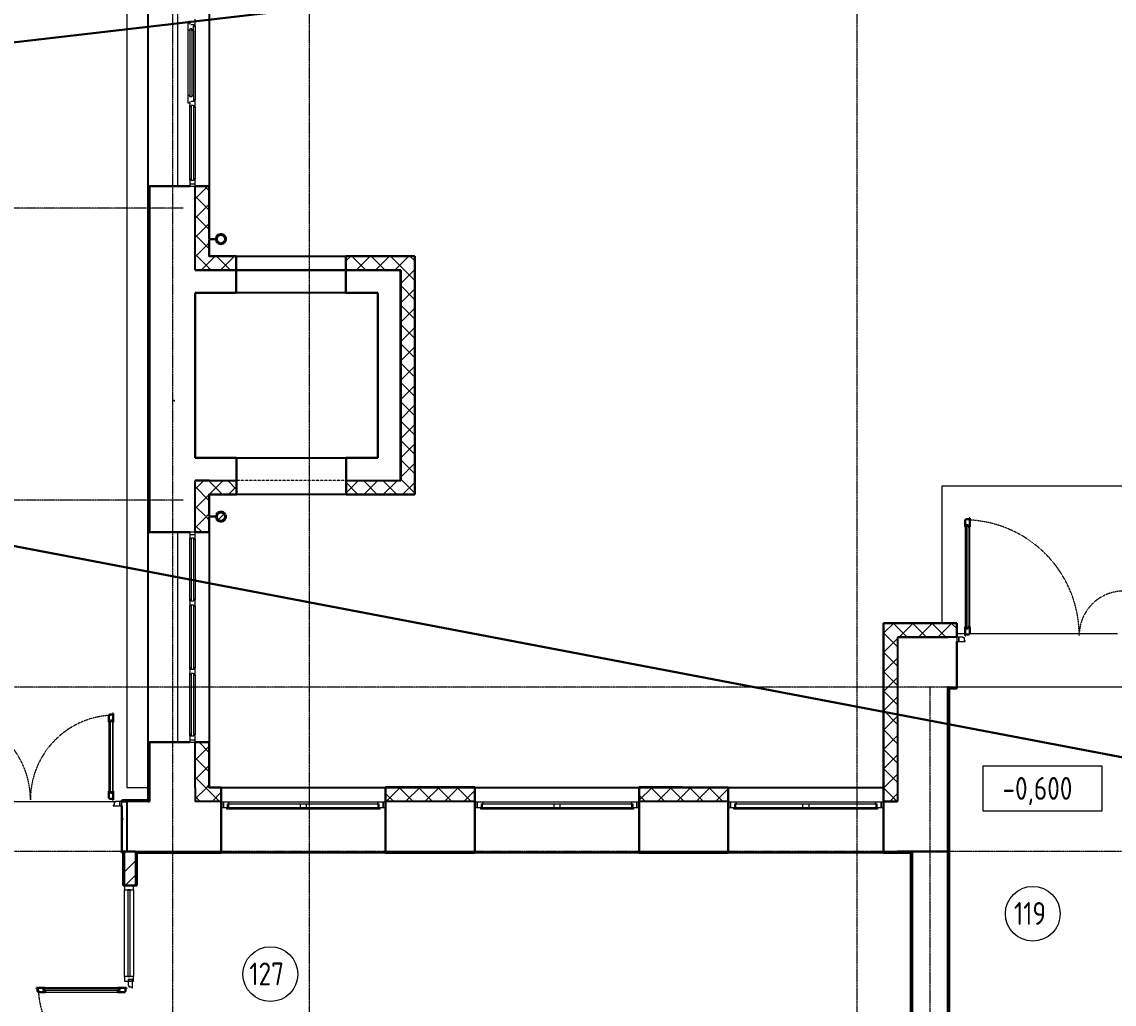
# Model space of a CAD drawing. Header units: millimetres. Extents: x -695119 to 412940, y -249585 to 622758.
# Drawn here: x 13045 to 25012, y -53842 to -43080 of the extents above; entities that cross this region are included whole.
import ezdxf

# ---------------------------------------------------------------- set-up
doc = ezdxf.new("R2010")
doc.units = ezdxf.units.MM
for name, pattern in [('ADSK_Линия сетки', [25, 20, -2.5, 0, -2.5]), ('ADSK_Штриховая_ш2 п1_5', [4.5, 3, -1.5]), ('Сверху', [3.96875, 2.38125, -1.5875])]:
    doc.linetypes.add(name, pattern=pattern)
for name, color, linetype, lineweight in [('_Схема', 5, 'Continuous', 30), ('Высотные отметки', 7, 'Continuous', 9), ('Импосты витража', 8, 'Continuous', 9), ('Каркас_Импост', 8, 'Continuous', 9), ('Марки помещений', 8, 'Continuous', 20), ('Монтажный зазор', 8, 'Continuous', 9), ('Обобщенные модели', 8, 'Continuous', 18), ('Окна', 252, 'Continuous', 9), ('Оси', 252, 'Continuous', 9), ('Остекление', 8, 'Continuous', 9), ('Открывание', 8, 'ADSK_Штриховая_ш2 п1_5', 9), ('Панели витража', 8, 'Continuous', 9), ('Панель', 252, 'Continuous', 30), ('Перекрытия', 7, 'Continuous', 18), ('Стены разрез', 7, 'Continuous', 30), ('Стены штриховка', 7, 'Continuous', 9), ('Типовые аннотации', 8, 'Continuous', 18)]:
    doc.layers.add(name, color=color, linetype=linetype, lineweight=lineweight)
doc.layers.add('Стены', color=194, linetype='Continuous')
doc.styles.add('GOST 2.304 type A_1', font='', dxfattribs={"height": 350})
doc.styles.get('GOST 2.304 type A_1').set_extended_font_data('GOST 2.304 type A')

# ---------------------------------------------------------------- blocks, each defined once
blk = doc.blocks.new('1 этаж')
at = {"layer": 'Обобщенные модели', "lineweight": 9, "true_color": 0x636466}
h = blk.add_hatch(dxfattribs=at)
h.set_pattern_fill('FP_8', color=251, style=0, pattern_type=2)
h.set_pattern_definition([(45, (-32219.82, -128407.64), (-106.066, 106.066), [])])
h.paths.add_polyline_path([(-29724, -129726), (-29710, -129725), (-29692, -129715), (-29678, -129697), (-29674, -129677), (-29680, -129654), (-29694, -129637), (-29714, -129628), (-29737, -129629), (-29756, -129639), (-29769, -129657), (-29774, -129677), (-29768, -129700), (-29753, -129717), (-29733, -129726)])
at = {"layer": 'Импосты витража', "color": 251, "lineweight": 18, "true_color": 0x636466}
for p, q in [((-30252, -128400), (-30237, -128400)), ((-30252, -128415), (-30252, -128400)), ((-30237, -128400), (-30237, -128415)), ((-30781, -133717), (-30781, -133767)), ((-30681, -133717), (-30781, -133717)), ((-30781, -133767), (-30681, -133767)), ((-30681, -133767), (-30681, -133717))]:
    blk.add_line(p, q, dxfattribs=at)
at = {"layer": 'Импосты витража', "color": 251, "true_color": 0x636466}
for p, q in [((-30781, -134717), (-30781, -133767)), ((-30681, -133767), (-30681, -134717))]:
    blk.add_line(p, q, dxfattribs=at)
at = {"layer": 'Импосты витража', "color": 251, "lineweight": 18, "true_color": 0x636466, "extrusion": (0, 0, -1)}
for p, q in [((-30781, -134717), (-30781, -134767)), ((-30681, -134717), (-30781, -134717)), ((-30681, -134767), (-30681, -134717)), ((-30781, -134767), (-30741, -134767)), ((-30691, -134767), (-30681, -134767))]:
    blk.add_line(p, q, dxfattribs=at)
at = {"layer": 'Каркас_Импост', "color": 251, "lineweight": 18, "true_color": 0x636466}
for p, q in [((-30084, -124353), (-30084, -124268)), ((-30084, -124268), (-30066, -124268)), ((-30066, -124246), (-30066, -124286)), ((-30066, -124335), (-30066, -124353)), ((-30042, -124335), (-30066, -124335)), ((-30048, -124286), (-30024, -124286)), ((-30042, -124353), (-30042, -124335)), ((-30024, -124286), (-30024, -124304)), ((-30024, -124353), (-30024, -124304)), ((-30024, -124304), (-30006, -124304)), ((-30006, -124304), (-30006, -124228)), ((-30066, -124353), (-30084, -124353)), ((-30024, -124353), (-30042, -124353)), ((-30084, -125147), (-30084, -125062)), ((-30066, -125062), (-30084, -125062)), ((-30066, -125147), (-30084, -125147)), ((-30066, -125080), (-30066, -125062)), ((-30042, -125080), (-30066, -125080)), ((-30066, -125129), (-30066, -125169)), ((-30066, -125187), (-30066, -125169)), ((-30024, -125129), (-30048, -125129)), ((-30048, -125169), (-30048, -125187)), ((-30048, -125169), (-30024, -125169)), ((-30042, -125062), (-30042, -125080)), ((-30024, -125062), (-30042, -125062)), ((-30024, -125062), (-30024, -125111)), ((-30006, -125111), (-30024, -125111)), ((-30024, -125111), (-30024, -125129)), ((-30024, -125169), (-30024, -125187)), ((-30006, -125187), (-30006, -125111)), ((-30048, -125187), (-30066, -125187)), ((-30024, -125187), (-30006, -125187)), ((-30066, -125994), (-30066, -125976)), ((-30048, -125976), (-30066, -125976)), ((-30066, -125994), (-30066, -126057)), ((-30048, -125994), (-30048, -125976)), ((-30024, -125994), (-30048, -125994)), ((-30006, -125976), (-30024, -125976)), ((-30024, -125976), (-30024, -125994)), ((-30006, -126057), (-30006, -125976)), ((-30066, -126057), (-30006, -126057)), ((-30006, -129847), (-30066, -129847)), ((-30066, -129847), (-30066, -129910)), ((-30066, -129928), (-30066, -129910)), ((-30048, -129928), (-30066, -129928)), ((-30048, -129910), (-30048, -129928)), ((-30048, -129910), (-30024, -129910)), ((-30024, -129910), (-30024, -129928)), ((-30024, -129928), (-30006, -129928)), ((-30006, -129928), (-30006, -129847)), ((-30066, -130602), (-30066, -130584)), ((-30048, -130584), (-30066, -130584)), ((-30066, -130602), (-30066, -130642)), ((-30066, -130660), (-30066, -130642)), ((-30048, -130660), (-30066, -130660)), ((-30048, -130602), (-30048, -130584)), ((-30024, -130602), (-30048, -130602)), ((-30048, -130642), (-30048, -130660)), ((-30048, -130642), (-30024, -130642)), ((-30006, -130584), (-30024, -130584)), ((-30024, -130584), (-30024, -130602)), ((-30024, -130642), (-30024, -130660)), ((-30024, -130660), (-30006, -130660)), ((-30006, -130660), (-30006, -130584)), ((-30066, -131352), (-30066, -131334)), ((-30048, -131334), (-30066, -131334)), ((-30066, -131352), (-30066, -131392)), ((-30066, -131410), (-30066, -131392)), ((-30048, -131352), (-30048, -131334)), ((-30024, -131352), (-30048, -131352)), ((-30048, -131392), (-30048, -131410)), ((-30048, -131392), (-30024, -131392)), ((-30006, -131334), (-30024, -131334)), ((-30024, -131334), (-30024, -131352)), ((-30024, -131392), (-30024, -131410)), ((-30006, -131410), (-30006, -131334)), ((-30048, -131410), (-30066, -131410)), ((-30024, -131410), (-30006, -131410)), ((-30066, -132084), (-30066, -132066)), ((-30048, -132066), (-30066, -132066)), ((-30066, -132084), (-30066, -132147)), ((-30048, -132084), (-30048, -132066)), ((-30024, -132084), (-30048, -132084)), ((-30006, -132066), (-30024, -132066)), ((-30024, -132066), (-30024, -132084)), ((-30006, -132147), (-30006, -132066)), ((-30066, -132147), (-30006, -132147)), ((-29636, -132807), (-29696, -132807)), ((-29696, -132807), (-29696, -132865)), ((-29650, -132865), (-29650, -132824)), ((-29650, -132824), (-29638, -132824)), ((-29632, -132824), (-29636, -132807)), ((-28005, -132807), (-28010, -132824)), ((-27946, -132807), (-28005, -132807)), ((-28004, -132824), (-27992, -132824)), ((-27992, -132824), (-27992, -132865)), ((-27946, -132865), (-27946, -132807)), ((-26856, -132807), (-26916, -132807)), ((-26916, -132807), (-26916, -132865)), ((-26870, -132865), (-26870, -132824)), ((-26870, -132824), (-26858, -132824)), ((-26852, -132824), (-26856, -132807)), ((-25225, -132807), (-25230, -132824)), ((-25166, -132807), (-25225, -132807)), ((-25224, -132824), (-25212, -132824)), ((-25212, -132824), (-25212, -132865)), ((-25166, -132865), (-25166, -132807)), ((-24081, -132807), (-24141, -132807)), ((-24141, -132807), (-24141, -132865)), ((-24095, -132865), (-24095, -132824)), ((-24095, -132824), (-24083, -132824)), ((-24077, -132824), (-24081, -132807)), ((-22550, -132807), (-22555, -132824)), ((-22491, -132807), (-22550, -132807)), ((-22549, -132824), (-22537, -132824)), ((-22537, -132824), (-22537, -132865)), ((-22491, -132865), (-22491, -132807)), ((-29696, -132865), (-29658, -132865)), ((-27984, -132865), (-27946, -132865)), ((-26916, -132865), (-26878, -132865)), ((-25204, -132865), (-25166, -132865)), ((-24141, -132865), (-24103, -132865)), ((-22529, -132865), (-22491, -132865))]:
    blk.add_line(p, q, dxfattribs=at)
at = {"layer": 'Каркас_Импост', "color": 251, "true_color": 0x636466}
for p, q in [((-30006, -124304), (-30006, -125111)), ((-30084, -125062), (-30084, -124353)), ((-30024, -124353), (-30024, -125062)), ((-30066, -125976), (-30066, -125187)), ((-30006, -125187), (-30006, -125976)), ((-30066, -130584), (-30066, -129928)), ((-30006, -129928), (-30006, -130584)), ((-30066, -131334), (-30066, -130660)), ((-30006, -130660), (-30006, -131334)), ((-21592, -130997), (-21641, -130997)), ((-21641, -130997), (-21641, -131047)), ((-21592, -131005), (-21592, -130997)), ((-21578, -131005), (-21592, -131005)), ((-21578, -131039), (-21578, -131005)), ((-21641, -131047), (-21569, -131047)), ((-21569, -131039), (-21578, -131039)), ((-21569, -131047), (-21569, -131039)), ((-30066, -132066), (-30066, -131410)), ((-30006, -131410), (-30006, -132066)), ((-30880, -132805), (-30894, -132805)), ((-30894, -132805), (-30894, -132839)), ((-30880, -132797), (-30880, -132805)), ((-30831, -132797), (-30880, -132797)), ((-30831, -132847), (-30831, -132797)), ((-29638, -132824), (-28856, -132824)), ((-29638, -132865), (-29638, -132824)), ((-28005, -132807), (-29636, -132807)), ((-28856, -132824), (-28786, -132824)), ((-28856, -132824), (-28856, -132865)), ((-28786, -132824), (-28004, -132824)), ((-28786, -132865), (-28786, -132824)), ((-28004, -132824), (-28004, -132865)), ((-26858, -132824), (-26076, -132824)), ((-26858, -132865), (-26858, -132824)), ((-25225, -132807), (-26856, -132807)), ((-26076, -132824), (-26006, -132824)), ((-26076, -132824), (-26076, -132865)), ((-26006, -132824), (-25224, -132824)), ((-26006, -132865), (-26006, -132824)), ((-25224, -132824), (-25224, -132865)), ((-24083, -132824), (-23351, -132824)), ((-24083, -132865), (-24083, -132824)), ((-22550, -132807), (-24081, -132807)), ((-23351, -132824), (-23281, -132824)), ((-23351, -132824), (-23351, -132865)), ((-23281, -132824), (-22549, -132824)), ((-23281, -132865), (-23281, -132824)), ((-22549, -132824), (-22549, -132865)), ((-30894, -132839), (-30903, -132839)), ((-30903, -132839), (-30903, -132847)), ((-30903, -132847), (-30831, -132847)), ((-29658, -132865), (-28836, -132865)), ((-29658, -132882), (-29658, -132865)), ((-28836, -132882), (-29658, -132882)), ((-28836, -132865), (-28806, -132865)), ((-28836, -132865), (-28836, -132882)), ((-28806, -132882), (-28836, -132882)), ((-28806, -132865), (-27984, -132865)), ((-28806, -132882), (-28806, -132865)), ((-27984, -132882), (-28806, -132882)), ((-27984, -132865), (-27984, -132882)), ((-26878, -132865), (-26056, -132865)), ((-26878, -132882), (-26878, -132865)), ((-26056, -132882), (-26878, -132882)), ((-26056, -132865), (-26026, -132865)), ((-26056, -132865), (-26056, -132882)), ((-26026, -132882), (-26056, -132882)), ((-26026, -132865), (-25204, -132865)), ((-26026, -132882), (-26026, -132865)), ((-25204, -132882), (-26026, -132882)), ((-25204, -132865), (-25204, -132882)), ((-24103, -132865), (-23331, -132865)), ((-24103, -132882), (-24103, -132865)), ((-23331, -132882), (-24103, -132882)), ((-23331, -132865), (-23301, -132865)), ((-23331, -132865), (-23331, -132882)), ((-23301, -132882), (-23331, -132882)), ((-23301, -132865), (-22529, -132865)), ((-23301, -132882), (-23301, -132865)), ((-22529, -132882), (-23301, -132882)), ((-22529, -132865), (-22529, -132882)), ((-30691, -134767), (-30741, -134767)), ((-30741, -134767), (-30741, -134816)), ((-30741, -134816), (-30733, -134816)), ((-30733, -134816), (-30733, -134830)), ((-30733, -134830), (-30699, -134830)), ((-30699, -134830), (-30699, -134839)), ((-30699, -134839), (-30691, -134839)), ((-30691, -134839), (-30691, -134767))]:
    blk.add_line(p, q, dxfattribs=at)
at = {"layer": 'Марки помещений', "color": 251, "true_color": 0x636466}
for centre in [(-20829, -134028), (-29182, -134690)]:
    blk.add_circle(centre, 300, dxfattribs=at)
at = {"layer": 'Монтажный зазор', "color": 251, "true_color": 0x636466}
for p, q in [((-30066, -126032), (-30006, -126032)), ((-30066, -129872), (-30006, -129872)), ((-21661, -130997), (-21661, -131047)), ((-21641, -130997), (-21661, -130997)), ((-21641, -131047), (-21641, -130997)), ((-21661, -131047), (-21641, -131047)), ((-30066, -132122), (-30006, -132122)), ((-30811, -132797), (-30831, -132797)), ((-30831, -132797), (-30831, -132847)), ((-30811, -132847), (-30811, -132797)), ((-30831, -132847), (-30811, -132847)), ((-30691, -134747), (-30741, -134747)), ((-30741, -134747), (-30741, -134767)), ((-30741, -134767), (-30691, -134767)), ((-30691, -134767), (-30691, -134747))]:
    blk.add_line(p, q, dxfattribs=at)
at = {"layer": 'Обобщенные модели', "color": 251, "true_color": 0x636466}
for p, q in [((-29723, -126575), (-29725, -126575)), ((-29725, -126575), (-29725, -126585)), ((-29723, -126575), (-29725, -126575)), ((-29725, -126575), (-29725, -126585)), ((-29723, -126575), (-29725, -126575)), ((-29725, -126575), (-29725, -126585)), ((-29723, -126575), (-29725, -126575)), ((-29725, -126575), (-29725, -126585)), ((-29725, -126587), (-29725, -126585)), ((-29723, -126587), (-29725, -126587)), ((-29723, -126585), (-29723, -126575)), ((-29723, -126585), (-29723, -126575)), ((-29723, -126585), (-29723, -126575)), ((-29723, -126585), (-29723, -126575)), ((-29723, -126585), (-29723, -126587)), ((-29776, -126634), (-29854, -126634)), ((-29854, -126641), (-29776, -126641)), ((-29776, -126637), (-29776, -126634)), ((-29776, -126641), (-29776, -126638)), ((-29725, -126689), (-29725, -126687)), ((-29725, -126687), (-29723, -126687)), ((-29725, -126689), (-29725, -126699)), ((-29725, -126689), (-29725, -126699)), ((-29725, -126689), (-29725, -126699)), ((-29725, -126689), (-29725, -126699)), ((-29725, -126699), (-29723, -126699)), ((-29725, -126699), (-29723, -126699)), ((-29725, -126699), (-29723, -126699)), ((-29725, -126699), (-29723, -126699)), ((-29723, -126687), (-29723, -126689)), ((-29723, -126699), (-29723, -126689)), ((-29723, -126699), (-29723, -126689)), ((-29723, -126699), (-29723, -126689)), ((-29723, -126699), (-29723, -126689)), ((-29776, -129674), (-29854, -129674)), ((-29854, -129680), (-29776, -129680)), ((-29776, -129676), (-29776, -129674)), ((-29776, -129680), (-29776, -129678)), ((-29723, -129615), (-29725, -129615)), ((-29725, -129615), (-29725, -129625)), ((-29723, -129615), (-29725, -129615)), ((-29725, -129615), (-29725, -129625)), ((-29723, -129615), (-29725, -129615)), ((-29725, -129615), (-29725, -129625)), ((-29723, -129615), (-29725, -129615)), ((-29725, -129615), (-29725, -129625)), ((-29725, -129627), (-29725, -129625)), ((-29723, -129627), (-29725, -129627)), ((-29723, -129625), (-29723, -129615)), ((-29723, -129625), (-29723, -129615)), ((-29723, -129625), (-29723, -129615)), ((-29723, -129625), (-29723, -129615)), ((-29723, -129625), (-29723, -129627)), ((-29725, -129729), (-29725, -129727)), ((-29725, -129727), (-29723, -129727)), ((-29725, -129729), (-29725, -129739)), ((-29725, -129729), (-29725, -129739)), ((-29725, -129729), (-29725, -129739)), ((-29725, -129729), (-29725, -129739)), ((-29725, -129739), (-29723, -129739)), ((-29725, -129739), (-29723, -129739)), ((-29725, -129739), (-29723, -129739)), ((-29725, -129739), (-29723, -129739)), ((-29723, -129727), (-29723, -129729)), ((-29723, -129739), (-29723, -129729)), ((-29723, -129739), (-29723, -129729)), ((-29723, -129739), (-29723, -129729)), ((-29723, -129739), (-29723, -129729))]:
    blk.add_line(p, q, dxfattribs=at)
for centre, start, end in [((-29724, -126637), 0, 180), ((-29724, -126637), 180, 0), ((-29724, -129677), 0, 180), ((-29724, -129677), 180, 0)]:
    blk.add_arc(centre, 52, start, end, dxfattribs=at)
at = {"layer": 'Обобщенные модели', "color": 251, "lineweight": 40, "true_color": 0x636466}
for centre, start, end in [((-29724, -126637), 130.583, 152.8285), ((-29724, -126637), 103.6312, 126.2008), ((-29724, -126637), 78.9964, 101.0036), ((-29724, -126637), 53.7992, 76.3688), ((-29724, -126637), 27.1715, 49.417), ((-29724, -126637), 156.6941, 180), ((-29724, -126637), 180, 203.3059), ((-29724, -126637), 207.1715, 229.417), ((-29724, -126637), 233.7992, 256.3688), ((-29724, -126637), 258.9964, 281.0036), ((-29724, -126637), 283.6312, 306.2008), ((-29724, -126637), 310.583, 332.8285), ((-29724, -126637), 0, 23.3059), ((-29724, -126637), 336.6941, 0), ((-29724, -129677), 156.6941, 180), ((-29724, -129677), 180, 203.3059), ((-29724, -129677), 130.583, 152.8285), ((-29724, -129677), 207.1715, 229.417), ((-29724, -129677), 103.6312, 126.2008), ((-29724, -129677), 233.7992, 256.3688), ((-29724, -129677), 78.9964, 101.0036), ((-29724, -129677), 53.7992, 76.3688), ((-29724, -129677), 283.6312, 306.2008), ((-29724, -129677), 27.1715, 49.417), ((-29724, -129677), 310.583, 332.8285), ((-29724, -129677), 0, 23.3059), ((-29724, -129677), 336.6941, 0), ((-29724, -129677), 258.9964, 281.0036)]:
    blk.add_arc(centre, 50, start, end, dxfattribs=at)
at = {"layer": 'Окна', "color": 251, "true_color": 0x636466}
for p, q in [((-29556, -127227), (-29556, -126977)), ((-28356, -126977), (-28356, -127227)), ((-29553, -129282), (-29553, -129032)), ((-28353, -129032), (-28353, -129282)), ((-29696, -132807), (-29721, -132807)), ((-29696, -132865), (-29696, -132807)), ((-27921, -132807), (-27946, -132807)), ((-27946, -132807), (-27946, -132865)), ((-26916, -132807), (-26941, -132807)), ((-26916, -132865), (-26916, -132807)), ((-25141, -132807), (-25166, -132807)), ((-25166, -132807), (-25166, -132865)), ((-24141, -132807), (-24166, -132807)), ((-24141, -132865), (-24141, -132807)), ((-22466, -132807), (-22491, -132807)), ((-22491, -132807), (-22491, -132865)), ((-29721, -132865), (-29696, -132865)), ((-27946, -132865), (-27921, -132865)), ((-26941, -132865), (-26916, -132865)), ((-25166, -132865), (-25141, -132865)), ((-24166, -132865), (-24141, -132865)), ((-22491, -132865), (-22466, -132865))]:
    blk.add_line(p, q, dxfattribs=at)
at = {"layer": 'Окна', "color": 251, "linetype": 'Сверху', "true_color": 0x636466}
for p, q in [((-29556, -126977), (-28356, -126977)), ((-28356, -127227), (-29556, -127227)), ((-29553, -129032), (-28353, -129032)), ((-28353, -129282), (-29553, -129282))]:
    blk.add_line(p, q, dxfattribs=at)
at = {"layer": 'Оси', "color": 251, "linetype": 'ADSK_Линия сетки', "true_color": 0x636466}
for p, q in [((-30256, -96281), (-30256, -160943)), ((-28756, -96281), (-28756, -160943)), ((-22756, -96281), (-22756, -159673)), ((-30136, -126297), (-72628, -126297)), ((-30136, -129497), (-72628, -129497)), ((4311, -131547), (-72628, -131547)), ((-21956, -131547), (-21956, -160943)), ((4311, -133347), (-72628, -133347))]:
    blk.add_line(p, q, dxfattribs=at)
at = {"layer": 'Остекление', "color": 251, "true_color": 0x636466}
for p, q in [((-30066, -124335), (-30066, -125080)), ((-30042, -124335), (-30042, -125080)), ((-30048, -125169), (-30048, -125994)), ((-30024, -125187), (-30024, -125976)), ((-21560, -129771), (-21560, -130903)), ((-21539, -129771), (-21560, -129771)), ((-21539, -130903), (-21539, -129771)), ((-30048, -129910), (-30048, -130602)), ((-30024, -129928), (-30024, -130584)), ((-30048, -130642), (-30048, -131352)), ((-30024, -130660), (-30024, -131334)), ((-21560, -130903), (-21539, -130903)), ((-30048, -131392), (-30048, -132084)), ((-30024, -131410), (-30024, -132066)), ((-30933, -132703), (-30933, -131911)), ((-30933, -131911), (-30912, -131911)), ((-30912, -131911), (-30912, -132703)), ((-30912, -132703), (-30933, -132703)), ((-31667, -134848), (-30835, -134848)), ((-31667, -134869), (-31667, -134848)), ((-30835, -134848), (-30835, -134869)), ((-30835, -134869), (-31667, -134869))]:
    blk.add_line(p, q, dxfattribs=at)
at = {"layer": 'Открывание', "color": 251, "true_color": 0x636466}
for centre, radius, start, end in [((-21587, -130979), 1266, 0, 89.1853), ((-19835, -130979), 486, 92.1226, 180), ((-32737, -132779), 926, 0, 88.8862), ((-30885, -132779), 926, 91.1138, 180), ((-30759, -134821), 966, 181.0677, 270)]:
    blk.add_arc(centre, radius, start, end, dxfattribs=at)
at = {"layer": 'Панели витража', "color": 251, "lineweight": 18, "true_color": 0x636466}
for p, q in [((-30743, -133767), (-30743, -134717)), ((-30718, -133767), (-30743, -133767)), ((-30718, -134717), (-30718, -133767)), ((-30743, -134717), (-30718, -134717))]:
    blk.add_line(p, q, dxfattribs=at)
at = {"layer": 'Панель', "color": 251, "true_color": 0x636466}
for p, q in [((-21561, -129713), (-21569, -129713)), ((-21569, -129713), (-21569, -129789)), ((-21527, -129704), (-21561, -129704)), ((-21561, -129704), (-21561, -129713)), ((-21519, -129695), (-21527, -129695)), ((-21527, -129695), (-21527, -129704)), ((-21519, -129789), (-21519, -129695)), ((-21560, -129789), (-21569, -129789)), ((-21560, -129771), (-21560, -129789)), ((-21539, -129771), (-21560, -129771)), ((-21539, -129789), (-21539, -129771)), ((-21519, -129789), (-21539, -129789)), ((-21569, -130885), (-21569, -130979)), ((-21560, -130885), (-21569, -130885)), ((-21560, -130903), (-21560, -130885)), ((-21539, -130903), (-21560, -130903)), ((-21539, -130885), (-21539, -130903)), ((-21519, -130885), (-21539, -130885)), ((-21519, -130961), (-21519, -130885)), ((-21569, -130979), (-21561, -130979)), ((-21561, -130979), (-21561, -130970)), ((-21561, -130970), (-21527, -130970)), ((-21527, -130970), (-21527, -130961)), ((-21527, -130961), (-21519, -130961)), ((-30945, -131853), (-30953, -131853)), ((-30953, -131853), (-30953, -131929)), ((-30911, -131844), (-30945, -131844)), ((-30945, -131844), (-30945, -131853)), ((-30903, -131835), (-30911, -131835)), ((-30911, -131835), (-30911, -131844)), ((-30903, -131929), (-30903, -131835)), ((-30953, -131929), (-30933, -131929)), ((-30933, -131929), (-30933, -131911)), ((-30933, -131911), (-30912, -131911)), ((-30912, -131911), (-30912, -131929)), ((-30912, -131929), (-30903, -131929)), ((-30953, -132685), (-30953, -132761)), ((-30953, -132685), (-30933, -132685)), ((-30933, -132685), (-30933, -132703)), ((-30933, -132703), (-30912, -132703)), ((-30912, -132685), (-30903, -132685)), ((-30912, -132703), (-30912, -132685)), ((-30903, -132779), (-30903, -132685)), ((-30953, -132761), (-30945, -132761)), ((-30945, -132761), (-30945, -132770)), ((-30945, -132770), (-30911, -132770)), ((-30911, -132770), (-30911, -132779)), ((-30911, -132779), (-30903, -132779)), ((-31649, -134839), (-31743, -134839)), ((-31743, -134839), (-31743, -134847)), ((-31743, -134847), (-31734, -134847)), ((-31734, -134847), (-31734, -134881)), ((-31667, -134848), (-31649, -134848)), ((-31667, -134869), (-31667, -134848)), ((-31649, -134848), (-31649, -134839)), ((-30759, -134839), (-30853, -134839)), ((-30853, -134848), (-30853, -134839)), ((-30835, -134848), (-30853, -134848)), ((-30835, -134869), (-30835, -134848)), ((-30768, -134881), (-30768, -134847)), ((-30768, -134847), (-30759, -134847)), ((-30759, -134847), (-30759, -134839)), ((-31734, -134881), (-31725, -134881)), ((-31725, -134881), (-31725, -134889)), ((-31725, -134889), (-31649, -134889)), ((-31649, -134869), (-31667, -134869)), ((-31649, -134889), (-31649, -134869)), ((-30853, -134869), (-30835, -134869)), ((-30853, -134889), (-30853, -134869)), ((-30853, -134889), (-30777, -134889)), ((-30777, -134889), (-30777, -134881)), ((-30777, -134881), (-30768, -134881))]:
    blk.add_line(p, q, dxfattribs=at)
at = {"layer": 'Панель', "color": 251, "lineweight": 9, "true_color": 0x636466}
for p, q in [((-21569, -129789), (-21569, -130885)), ((-21519, -130885), (-21519, -129789)), ((-30953, -131929), (-30953, -132685)), ((-30903, -132685), (-30903, -131929)), ((-30853, -134839), (-31649, -134839)), ((-31649, -134889), (-30853, -134889))]:
    blk.add_line(p, q, dxfattribs=at)
at = {"layer": 'Перекрытия', "color": 251, "true_color": 0x636466}
for p, q in [((-30756, -120157), (-30756, -132645)), ((-30194, -126057), (-30194, -123357)), ((-17901, -129345), (-21827, -129345)), ((-21827, -129345), (-21827, -130845)), ((-30194, -132147), (-30194, -129847)), ((-21661, -130957), (-21569, -130957)), ((-21519, -130957), (-19903, -130957)), ((-19761, -131547), (-21661, -131547)), ((-30756, -132645), (-30521, -132645)), ((-32742, -132797), (-30880, -132797))]:
    blk.add_line(p, q, dxfattribs=at)
at = {"layer": 'Стены', "color": 251, "true_color": 0x636466}
for p, q in [((-30521, -126057), (-30521, -123357)), ((-29854, -123357), (-29854, -126057)), ((-30506, -126057), (-30506, -129847)), ((-30506, -129847), (-30506, -126057)), ((-30006, -126977), (-30006, -126057)), ((-29556, -126825), (-28356, -126825)), ((-29556, -126977), (-28356, -126977)), ((-28356, -126977), (-29556, -126977)), ((-28356, -127227), (-29556, -127227)), ((-29553, -129032), (-28353, -129032)), ((-30006, -129847), (-30006, -129282)), ((-29854, -129282), (-29553, -129282)), ((-28353, -129282), (-27756, -129282)), ((-27756, -129282), (-27756, -129282)), ((-28353, -129434), (-29553, -129434)), ((-30521, -132147), (-30521, -129847)), ((-29854, -129847), (-29854, -132147)), ((-22311, -130997), (-22311, -132797)), ((-21661, -130997), (-21761, -130997)), ((-21746, -131547), (-21661, -131547)), ((-30506, -132147), (-30506, -132797)), ((-30506, -132797), (-30506, -132147)), ((-30006, -132647), (-30006, -132147)), ((-30006, -132647), (-30006, -132797)), ((-29721, -132645), (-27921, -132645)), ((-26941, -132645), (-25141, -132645)), ((-24166, -132645), (-22466, -132645)), ((-30521, -132797), (-30756, -132797)), ((-30756, -132797), (-30756, -133347)), ((-29721, -132797), (-30006, -132797)), ((-26941, -132797), (-27921, -132797)), ((-24166, -132797), (-25141, -132797)), ((-22463, -132797), (-22466, -132797)), ((-30661, -133347), (-29721, -133347)), ((-27921, -133362), (-29721, -133362)), ((-27921, -133347), (-26941, -133347)), ((-25141, -133362), (-26941, -133362)), ((-25141, -133347), (-24166, -133347)), ((-22466, -133362), (-24166, -133362)), ((-22466, -133347), (-22311, -133347))]:
    blk.add_line(p, q, dxfattribs=at)
at = {"layer": 'Стены разрез', "color": 251, "linetype": 'Continuous', "lineweight": 9, "true_color": 0x636466}
for p, q in [((-30521, -126072), (-30506, -126057)), ((-30506, -126091), (-30521, -126076)), ((-30006, -126194), (-29872, -126059)), ((-29856, -126105), (-29901, -126059)), ((-29856, -126317), (-30006, -126167)), ((-29854, -126236), (-29856, -126240)), ((-30521, -126284), (-30506, -126269)), ((-30506, -126303), (-30521, -126288)), ((-30006, -126406), (-29856, -126256)), ((-30521, -126496), (-30506, -126481)), ((-29856, -126529), (-30006, -126379)), ((-30006, -126618), (-29856, -126468)), ((-30506, -126515), (-30521, -126500)), ((-29856, -126741), (-30006, -126591)), ((-29856, -126579), (-29854, -126579)), ((-30521, -126709), (-30506, -126694)), ((-30506, -126728), (-30521, -126713)), ((-30006, -126830), (-29856, -126680)), ((-29856, -126953), (-30006, -126803)), ((-29856, -126782), (-29854, -126782)), ((-29856, -126892), (-29790, -126827)), ((-29620, -126977), (-29770, -126827)), ((-29728, -126977), (-29578, -126827)), ((-29666, -126827), (-29667, -126825)), ((-29558, -126827), (-29558, -126827)), ((-28354, -126875), (-28305, -126827)), ((-28135, -126977), (-28285, -126827)), ((-28258, -126827), (-28259, -126825)), ((-28243, -126977), (-28093, -126827)), ((-28082, -126825), (-28083, -126827)), ((-27923, -126977), (-28073, -126827)), ((-28031, -126977), (-27881, -126827)), ((-27711, -126977), (-27861, -126827)), ((-27847, -126825), (-27848, -126827)), ((-27819, -126977), (-27669, -126827)), ((-27603, -126873), (-27649, -126827)), ((-30521, -126921), (-30506, -126906)), ((-30506, -126940), (-30521, -126925)), ((-29940, -126977), (-29856, -126892)), ((-29833, -126977), (-29856, -126953)), ((-28356, -126884), (-28354, -126884)), ((-28354, -126889), (-28356, -126893)), ((-28348, -126977), (-28356, -126968)), ((-27753, -127123), (-27607, -126977)), ((-27603, -127085), (-27711, -126977)), ((-27607, -126977), (-27603, -126973)), ((-30521, -127133), (-30506, -127118)), ((-30506, -127152), (-30521, -127137)), ((-27603, -127297), (-27753, -127147)), ((-27753, -127335), (-27603, -127185)), ((-30521, -127345), (-30506, -127330)), ((-30506, -127364), (-30521, -127349)), ((-27603, -127509), (-27753, -127359)), ((-27753, -127547), (-27603, -127397)), ((-27603, -127417), (-27603, -127418)), ((-30521, -127557), (-30506, -127542)), ((-30506, -127576), (-30521, -127561)), ((-27603, -127721), (-27753, -127571)), ((-27753, -127759), (-27603, -127609)), ((-30521, -127769), (-30506, -127754)), ((-30506, -127788), (-30521, -127773)), ((-27603, -127933), (-27753, -127783)), ((-27601, -127762), (-27603, -127758)), ((-27753, -127971), (-27603, -127821)), ((-30521, -127981), (-30506, -127966)), ((-30506, -128000), (-30521, -127985)), ((-27603, -128145), (-27753, -127995)), ((-27753, -128183), (-27603, -128033)), ((-30521, -128194), (-30506, -128179)), ((-30506, -128212), (-30521, -128197)), ((-27603, -128358), (-27753, -128208)), ((-27753, -128396), (-27603, -128246)), ((-30521, -128406), (-30506, -128391)), ((-30506, -128425), (-30521, -128410)), ((-27603, -128570), (-27753, -128420)), ((-27753, -128608), (-27603, -128458)), ((-30521, -128618), (-30506, -128603)), ((-30506, -128637), (-30521, -128622)), ((-27603, -128782), (-27753, -128632)), ((-27753, -128820), (-27603, -128670)), ((-30521, -128830), (-30506, -128815)), ((-30506, -128849), (-30521, -128834)), ((-27603, -128994), (-27753, -128844)), ((-27753, -129032), (-27603, -128882)), ((-30521, -129042), (-30506, -129027)), ((-30506, -129061), (-30521, -129046)), ((-27603, -129206), (-27753, -129056)), ((-27753, -129244), (-27603, -129094)), ((-30521, -129254), (-30506, -129239)), ((-30506, -129273), (-30521, -129258)), ((-30006, -129376), (-29912, -129282)), ((-29856, -129499), (-30006, -129349)), ((-29856, -129287), (-29861, -129282)), ((-29711, -129432), (-29856, -129287)), ((-29850, -129432), (-29700, -129282)), ((-29555, -129375), (-29648, -129282)), ((-29638, -129432), (-29553, -129347)), ((-28226, -129432), (-28353, -129305)), ((-28351, -129418), (-28216, -129282)), ((-28014, -129432), (-28163, -129282)), ((-28153, -129432), (-28003, -129282)), ((-27801, -129432), (-27951, -129282)), ((-27941, -129432), (-27791, -129282)), ((-27603, -129418), (-27753, -129268)), ((-27729, -129432), (-27603, -129306)), ((-30521, -129466), (-30506, -129451)), ((-30506, -129485), (-30521, -129470)), ((-30006, -129588), (-29856, -129438)), ((-29686, -129434), (-29687, -129432)), ((-29553, -129373), (-29555, -129376)), ((-29555, -129424), (-29553, -129424)), ((-28353, -129424), (-28351, -129424)), ((-28179, -129432), (-28180, -129434)), ((-29893, -129674), (-30006, -129561)), ((-30521, -129678), (-30506, -129663)), ((-30506, -129697), (-30521, -129682)), ((-30006, -129800), (-29886, -129680)), ((-29856, -129711), (-29887, -129680)), ((-29880, -129674), (-29856, -129650)), ((-29934, -129845), (-30006, -129773)), ((-29854, -129753), (-29856, -129749)), ((-22461, -130952), (-22356, -130847)), ((-22365, -130846), (-22331, -130846)), ((-22205, -130997), (-22355, -130847)), ((-22294, -130997), (-22144, -130847)), ((-21993, -130997), (-22143, -130847)), ((-22082, -130997), (-21932, -130847)), ((-22074, -130845), (-22075, -130847)), ((-21781, -130997), (-21931, -130847)), ((-21870, -130997), (-21720, -130847)), ((-21857, -130846), (-21823, -130846)), ((-21663, -130904), (-21719, -130847)), ((-22418, -130997), (-22461, -130954)), ((-22461, -131164), (-22311, -131014)), ((-22311, -131104), (-22418, -130997)), ((-22461, -131110), (-22463, -131113)), ((-22463, -131151), (-22461, -131151)), ((-22311, -131316), (-22461, -131166)), ((-22461, -131377), (-22311, -131227)), ((-22311, -131528), (-22461, -131378)), ((-22461, -131589), (-22311, -131439)), ((-22463, -131557), (-22461, -131557)), ((-22311, -131741), (-22461, -131591)), ((-22461, -131801), (-22311, -131651)), ((-21746, -131669), (-21761, -131654)), ((-21761, -131737), (-21746, -131722)), ((-22463, -131862), (-22461, -131862)), ((-22311, -131953), (-22461, -131803)), ((-22461, -132013), (-22311, -131863)), ((-21746, -131881), (-21761, -131866)), ((-22461, -131922), (-22463, -131926)), ((-21761, -131949), (-21746, -131934)), ((-22311, -132165), (-22461, -132015)), ((-22461, -132225), (-22311, -132075)), ((-21746, -132093), (-21761, -132078)), ((-30521, -132224), (-30506, -132209)), ((-30506, -132243), (-30521, -132228)), ((-30006, -132345), (-29856, -132195)), ((-29856, -132257), (-29963, -132149)), ((-29856, -132167), (-29854, -132167)), ((-22311, -132377), (-22461, -132227)), ((-21761, -132161), (-21746, -132146)), ((-29856, -132469), (-30006, -132319)), ((-22463, -132268), (-22461, -132268)), ((-22461, -132437), (-22311, -132287)), ((-21746, -132306), (-21761, -132291)), ((-30521, -132436), (-30506, -132421)), ((-30506, -132455), (-30521, -132440)), ((-30006, -132558), (-29856, -132408)), ((-29856, -132370), (-29854, -132370)), ((-22461, -132398), (-22463, -132394)), ((-22311, -132589), (-22461, -132439)), ((-21761, -132374), (-21746, -132359)), ((-29889, -132647), (-30006, -132531)), ((-22461, -132649), (-22311, -132499)), ((-21746, -132518), (-21761, -132503)), ((-21761, -132586), (-21746, -132571)), ((-30521, -132648), (-30506, -132633)), ((-30506, -132667), (-30521, -132652)), ((-30006, -132770), (-29883, -132647)), ((-29739, -132797), (-29889, -132647)), ((-29883, -132647), (-29856, -132620)), ((-29821, -132797), (-29723, -132699)), ((-27921, -132675), (-27919, -132675)), ((-27830, -132797), (-27919, -132709)), ((-27912, -132797), (-27762, -132647)), ((-27618, -132797), (-27768, -132647)), ((-27714, -132645), (-27717, -132640)), ((-27713, -132647), (-27714, -132645)), ((-27700, -132797), (-27550, -132647)), ((-27406, -132797), (-27556, -132647)), ((-27488, -132797), (-27338, -132647)), ((-27194, -132797), (-27344, -132647)), ((-27276, -132797), (-27126, -132647)), ((-26982, -132797), (-27132, -132647)), ((-27102, -132645), (-27103, -132647)), ((-27099, -132640), (-27102, -132645)), ((-27064, -132797), (-26943, -132677)), ((-25141, -132784), (-25004, -132647)), ((-25133, -132645), (-25134, -132645)), ((-25132, -132647), (-25133, -132645)), ((-24860, -132797), (-25010, -132647)), ((-24942, -132797), (-24792, -132647)), ((-24899, -132645), (-24902, -132640)), ((-24898, -132647), (-24899, -132645)), ((-24648, -132797), (-24798, -132647)), ((-24730, -132797), (-24580, -132647)), ((-24436, -132797), (-24586, -132647)), ((-24518, -132797), (-24368, -132647)), ((-24224, -132797), (-24374, -132647)), ((-24311, -132647), (-24312, -132645)), ((-24306, -132797), (-24168, -132659)), ((-24286, -132645), (-24287, -132647)), ((-22466, -132675), (-22463, -132675)), ((-22461, -132651), (-22464, -132648)), ((-22464, -132652), (-22461, -132649)), ((-22315, -132797), (-22461, -132651)), ((-22397, -132797), (-22311, -132711)), ((-30800, -132797), (-30811, -132787)), ((-30670, -132797), (-30655, -132782)), ((-30588, -132797), (-30603, -132782)), ((-29951, -132797), (-30006, -132743)), ((-25072, -132797), (-25141, -132729)), ((-21746, -132730), (-21761, -132715)), ((-21761, -132798), (-21746, -132783)), ((-21746, -132942), (-21761, -132927)), ((-30790, -132988), (-30786, -132988)), ((-21761, -133010), (-21746, -132995)), ((-21746, -133154), (-21761, -133139)), ((-21761, -133222), (-21746, -133207)), ((-30811, -133362), (-30796, -133348)), ((-30796, -133348), (-30796, -133347)), ((-30659, -133362), (-30661, -133361)), ((-30661, -133425), (-30646, -133410)), ((-30646, -133376), (-30659, -133362)), ((-30598, -133362), (-30583, -133347)), ((-30447, -133362), (-30462, -133347)), ((-30386, -133362), (-30371, -133347)), ((-30235, -133362), (-30250, -133347)), ((-30174, -133362), (-30159, -133347)), ((-30023, -133362), (-30038, -133347)), ((-29962, -133362), (-29947, -133347)), ((-29811, -133362), (-29826, -133347)), ((-29750, -133362), (-29735, -133347)), ((-27901, -133362), (-27916, -133347)), ((-27841, -133362), (-27826, -133347)), ((-27689, -133362), (-27704, -133347)), ((-27629, -133362), (-27614, -133347)), ((-27477, -133362), (-27492, -133347)), ((-27416, -133362), (-27401, -133347)), ((-27265, -133362), (-27280, -133347)), ((-27204, -133362), (-27189, -133347)), ((-27053, -133362), (-27068, -133347)), ((-26992, -133362), (-26977, -133347)), ((-25083, -133362), (-25068, -133347)), ((-24932, -133362), (-24947, -133347)), ((-24871, -133362), (-24856, -133347)), ((-24720, -133362), (-24735, -133347)), ((-24659, -133362), (-24644, -133347)), ((-24507, -133362), (-24522, -133347)), ((-24447, -133362), (-24432, -133347)), ((-24295, -133362), (-24310, -133347)), ((-24235, -133362), (-24220, -133347)), ((-22386, -133362), (-22401, -133347)), ((-22325, -133362), (-22310, -133347)), ((-22174, -133362), (-22189, -133347)), ((-21746, -133366), (-21761, -133351)), ((-21761, -133434), (-21746, -133419)), ((-30781, -133453), (-30796, -133438)), ((-30796, -133560), (-30781, -133545)), ((-30781, -133569), (-30661, -133449)), ((-30781, -133665), (-30796, -133650)), ((-30772, -133717), (-30661, -133606)), ((-30646, -133588), (-30661, -133573)), ((-30661, -133637), (-30646, -133622)), ((-21746, -133578), (-21761, -133563)), ((-21761, -133646), (-21746, -133631)), ((-21746, -133790), (-21761, -133775)), ((-21761, -133859), (-21746, -133844)), ((-21746, -134003), (-21761, -133988)), ((-21761, -134071), (-21746, -134056)), ((-21746, -134215), (-21761, -134200)), ((-21761, -134283), (-21746, -134268)), ((-21746, -134427), (-21761, -134412)), ((-21761, -134495), (-21746, -134480)), ((-21746, -134639), (-21761, -134624)), ((-21761, -134707), (-21746, -134692)), ((-21746, -134851), (-21761, -134836)), ((-21761, -134919), (-21746, -134904))]:
    blk.add_line(p, q, dxfattribs=at)
at = {"layer": 'Стены разрез', "color": 251, "true_color": 0x636466}
for p, q in [((-30506, -126057), (-30521, -126057)), ((-30521, -126057), (-30521, -129847)), ((-30066, -126057), (-30506, -126057)), ((-29854, -126057), (-30006, -126057)), ((-29854, -126635), (-29854, -126057)), ((-29854, -126825), (-29854, -126640)), ((-29556, -126825), (-29854, -126825)), ((-29556, -126977), (-29556, -126825)), ((-27601, -126825), (-28356, -126825)), ((-28356, -126825), (-28356, -126977)), ((-27601, -129434), (-27601, -126825)), ((-30006, -126977), (-30006, -126977)), ((-29556, -126977), (-30006, -126977)), ((-30006, -126977), (-29556, -126977)), ((-29556, -127227), (-29556, -126977)), ((-27756, -126977), (-28356, -126977)), ((-28356, -126977), (-28356, -127227)), ((-28356, -126977), (-27753, -126977)), ((-27756, -129282), (-27756, -126977)), ((-27753, -126977), (-27753, -129282)), ((-30006, -129032), (-30006, -127227)), ((-30006, -127227), (-29556, -127227)), ((-28356, -127227), (-28006, -127227)), ((-28006, -127227), (-28006, -129032)), ((-29553, -129032), (-30006, -129032)), ((-29553, -129434), (-29553, -129032)), ((-28006, -129032), (-28353, -129032)), ((-28353, -129032), (-28353, -129434)), ((-30006, -129282), (-29854, -129282)), ((-29854, -129282), (-30006, -129282)), ((-29854, -129282), (-29854, -129282)), ((-27753, -129282), (-27756, -129282)), ((-29854, -129674), (-29854, -129434)), ((-29854, -129434), (-29553, -129434)), ((-28353, -129434), (-27601, -129434)), ((-29854, -129847), (-29854, -129680)), ((-30521, -129847), (-30506, -129847)), ((-30506, -129847), (-30066, -129847)), ((-30006, -129847), (-29854, -129847)), ((-21661, -130845), (-22463, -130845)), ((-22463, -130845), (-22463, -132645)), ((-21661, -130997), (-21661, -130845)), ((-21761, -130997), (-22311, -130997)), ((-21661, -131547), (-21661, -131047)), ((-21761, -131547), (-21746, -131547)), ((-21761, -138817), (-21761, -131547)), ((-21746, -131547), (-21761, -131547)), ((-21746, -138802), (-21746, -131562)), ((-21746, -131562), (-21661, -131562)), ((-21661, -131562), (-21661, -131547)), ((-30506, -132147), (-30521, -132147)), ((-30521, -132147), (-30521, -132782)), ((-30066, -132147), (-30506, -132147)), ((-29854, -132147), (-30006, -132147)), ((-29854, -132645), (-29854, -132147)), ((-29721, -132645), (-29854, -132645)), ((-29721, -133362), (-29721, -132645)), ((-27921, -132640), (-27921, -133362)), ((-26941, -132640), (-27921, -132640)), ((-27921, -132645), (-26941, -132645)), ((-26941, -133362), (-26941, -132640)), ((-25141, -132640), (-25141, -133362)), ((-24666, -132640), (-25141, -132640)), ((-24166, -132645), (-25141, -132645)), ((-24666, -132645), (-24666, -132640)), ((-24166, -133362), (-24166, -132645)), ((-22466, -132645), (-22466, -133362)), ((-22463, -132645), (-22466, -132645)), ((-30521, -132782), (-30811, -132782)), ((-30811, -132782), (-30811, -132797)), ((-30811, -132797), (-30756, -132797)), ((-30521, -132797), (-30506, -132797)), ((-22311, -132797), (-22463, -132797)), ((-30811, -132847), (-30811, -133362)), ((-30661, -133347), (-30811, -133347)), ((-30811, -133362), (-30796, -133362)), ((-30796, -133362), (-30796, -133717)), ((-30661, -133362), (-30661, -133347)), ((-30646, -133362), (-29721, -133362)), ((-30646, -133717), (-30646, -133362)), ((-27921, -133362), (-26941, -133362)), ((-25141, -133362), (-24166, -133362)), ((-22466, -133362), (-22166, -133362)), ((-22311, -133347), (-21761, -133347)), ((-22166, -133362), (-22166, -136167)), ((-22151, -139352), (-22151, -133347)), ((-30796, -133717), (-30646, -133717))]:
    blk.add_line(p, q, dxfattribs=at)
at = {"layer": 'Стены штриховка', "color": 251, "true_color": 0x636466}
for p, q in [((-29856, -126059), (-30006, -126059)), ((-29856, -126635), (-29856, -126059)), ((-29856, -126827), (-29856, -126640)), ((-29558, -126827), (-29856, -126827)), ((-29854, -126825), (-29854, -126827)), ((-29558, -126901), (-29558, -126827)), ((-28354, -126827), (-28354, -126901)), ((-27601, -126827), (-28354, -126827)), ((-27603, -129434), (-27603, -126825)), ((-29558, -126901), (-29556, -126901)), ((-28356, -126901), (-28354, -126901)), ((-29553, -129358), (-29555, -129358)), ((-29555, -129432), (-29555, -129358)), ((-28351, -129358), (-28353, -129358)), ((-28351, -129358), (-28351, -129432)), ((-29856, -129674), (-29856, -129432)), ((-29856, -129432), (-29555, -129432)), ((-29854, -129432), (-29854, -129434)), ((-28351, -129432), (-27601, -129432)), ((-29856, -129845), (-29856, -129680)), ((-30006, -129845), (-29856, -129845)), ((-21663, -130847), (-22463, -130847)), ((-22461, -132647), (-22461, -130845)), ((-21663, -130997), (-21663, -130847)), ((-21661, -131547), (-21746, -131547)), ((-29856, -132149), (-30006, -132149)), ((-29856, -132647), (-29856, -132149)), ((-29856, -132645), (-29854, -132645)), ((-29723, -132647), (-29856, -132647)), ((-29723, -132721), (-29723, -132647)), ((-26943, -132647), (-27919, -132647)), ((-27919, -132647), (-27919, -132721)), ((-26943, -132721), (-26943, -132647)), ((-24168, -132647), (-25139, -132647)), ((-25139, -132647), (-25139, -132721)), ((-24168, -132721), (-24168, -132647)), ((-22464, -132647), (-22464, -132721)), ((-22461, -132647), (-22464, -132647)), ((-22463, -132647), (-22463, -132645)), ((-29723, -132721), (-29721, -132721)), ((-27921, -132721), (-27919, -132721)), ((-26943, -132721), (-26941, -132721)), ((-25141, -132721), (-25139, -132721)), ((-24168, -132721), (-24166, -132721)), ((-22466, -132721), (-22464, -132721)), ((-30781, -133347), (-30781, -133717)), ((-30781, -133717), (-30781, -133347)), ((-30661, -133717), (-30661, -133362)), ((-22166, -133362), (-22166, -133347))]:
    blk.add_line(p, q, dxfattribs=at)
at = {"layer": 'Типовые аннотации', "color": 251, "lineweight": 20, "true_color": 0x636466}
for p, q in [((-21373, -132906), (-21373, -132406)), ((-21373, -132406), (-20073, -132406)), ((-20073, -132406), (-20073, -132906)), ((-20073, -132906), (-21373, -132906))]:
    blk.add_line(p, q, dxfattribs=at)
at = {"layer": 'Высотные отметки', "color": 251, "true_color": 0x636466, "style": 'GOST 2.304 type A_1'}
blk.add_text('-0,600', height=250, dxfattribs=at).set_placement((-21161, -132780))
at = {"layer": 'Марки помещений', "color": 251, "true_color": 0x636466, "style": 'GOST 2.304 type A_1'}
for s, p in [('119', (-21035, -134150)), ('127', (-29412, -134812))]:
    blk.add_text(s, height=250, dxfattribs=at).set_placement(p)

msp = doc.modelspace()

# ---------------------------------------------------------------- linework, layer by layer
at = {"layer": '_Схема', "color": 5}
for p, q in [((258216.67, -95568.6), (-161934.199, -15488.828)), ((-160630.689, -63538.828), (220869.926, -19071.484))]:
    msp.add_line(p, q, dxfattribs=at)

# ---------------------------------------------------------------- block references
msp.add_blockref('1 этаж', (44950.089, 81176.937))

doc.saveas('drawing.dxf')
